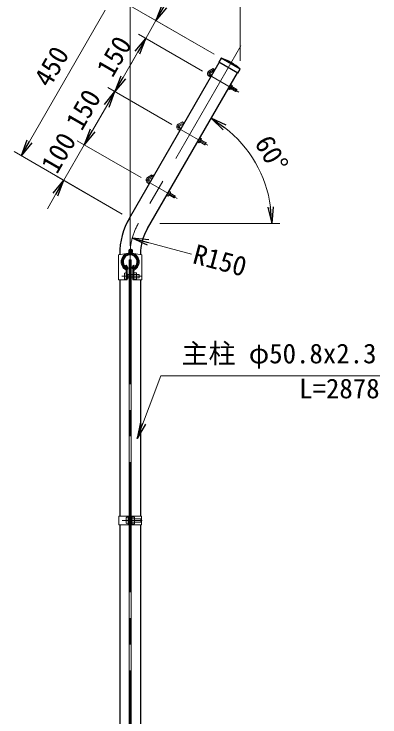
# Model space of a CAD drawing. Units: millimetres, scale not verified. Extents: x -4200 to 4200, y -2970 to 2970.
# Drawn here: x -206 to 686, y 331 to 2046 of the extents above; entities that cross this region are included whole.
import ezdxf
from ezdxf.enums import TextEntityAlignment as Align

# ---------------------------------------------------------------- set-up
doc = ezdxf.new("R2010")
doc.units = ezdxf.units.MM
doc.header["$LTSCALE"] = 10
doc.linetypes.add('USER1', pattern=[50.8, 31.75, -6.35, 6.35, -6.35])
for name, color, linetype, lineweight in [('0-1_D-BMK', 2, 'USER1', 13), ('0-2_D-STR1', 1, 'Continuous', 25), ('0-3_D-STR-DIM', 7, 'Continuous', 13), ('0-C_D-STR3', 3, 'Continuous', 13), ('0-D_D-STR-TXT', 7, 'Continuous', 13)]:
    doc.layers.add(name, color=color, linetype=linetype, lineweight=lineweight)
doc.layers.add('0-4_0', color=7, linetype='Continuous')
doc.styles.add('ＭＳ ゴシック', font='')
doc.styles.get('ＭＳ ゴシック').set_extended_font_data('MS Gothic')

# ---------------------------------------------------------------- blocks, each defined once
blk = doc.blocks.new('_Open')
at = {"layer": '0-4_0'}
blk.add_line((-10, 1.667), (0, 0), dxfattribs=at)
blk.add_lwpolyline([(-10, -1.667), (0, 0), (-10, 0)], dxfattribs=at)

msp = doc.modelspace()

# ---------------------------------------------------------------- linework, layer by layer
at = {"layer": '0-1_D-BMK'}
for p, q in [((346.94, 1968.24), (96.94, 1535.23)), ((270.87, 1904.48), (285.77, 1913.07)), ((270.87, 1896.69), (341.85, 1855.71)), ((195.87, 1774.57), (210.77, 1783.17)), ((195.87, 1766.79), (266.85, 1725.81)), ((120.87, 1644.67), (135.77, 1653.27)), ((120.87, 1636.88), (191.85, 1595.9)), ((76.85, 1460.23), (76.85, -919.77)), ((56.52, 1406.23), (105.4, 1406.23)), ((57.57, 810.23), (106.45, 810.23))]:
    msp.add_line(p, q, dxfattribs=at)
for centre, radius, start, end in [((273.12, 1900.59), 4.5, 120, 240), ((198.12, 1770.69), 4.5, 120, 240), ((123.12, 1640.78), 4.5, 120, 240), ((226.85, 1460.23), 150, 150, 180)]:
    msp.add_arc(centre, radius, start, end, dxfattribs=at)
at = {"layer": '0-2_D-STR1'}
for p, q in [((74.95, 1547.93), (294.45, 1928.11)), ((298.91, 1938.24), (293.41, 1928.71)), ((339.48, 1902.11), (293.41, 1928.71)), ((344.98, 1911.64), (298.91, 1938.24)), ((339.48, 1902.11), (344.98, 1911.64)), ((118.94, 1522.53), (338.44, 1902.71)), ((51.45, 1458.9), (51.45, 1460.23)), ((102.25, 1458.9), (102.25, 1460.23)), ((66.67, 1431.97), (68.06, 1432.78)), ((70.18, 1425.9), (66.67, 1431.97)), ((71.56, 1426.7), (68.06, 1432.78)), ((82.13, 1426.7), (85.64, 1432.78)), ((83.52, 1425.9), (87.03, 1431.97)), ((87.03, 1431.97), (85.64, 1432.78)), ((51.45, 1397.23), (51.45, 820.73)), ((102.25, 1397.23), (102.25, 820.73)), ((51.45, 799.73), (51.45, 170.73)), ((102.25, 799.73), (102.25, 170.73))]:
    msp.add_line(p, q, dxfattribs=at)
for centre, radius, start, end in [((263.73, 1824.11), 119.43, 47.13052, 72.86948), ((226.85, 1460.23), 175.4, 150, 180), ((226.85, 1460.23), 124.6, 150, 180), ((76.85, 1441.23), 19.05, 294.32478, 245.67522), ((76.85, 1441.23), 17.45, 294.32478, 245.67522), ((69.83, 1425.69), 2, 245.67522, 30), ((69.83, 1425.69), 0.401, 245.67522, 30), ((83.87, 1425.69), 2, 150, 294.32478), ((83.87, 1425.69), 0.401, 150, 294.32478)]:
    msp.add_arc(centre, radius, start, end, dxfattribs=at)
at = {"layer": '0-3_D-STR-DIM'}
for p, q in [((76.85, 1480.23), (76.85, 2260.23)), ((344.98, 1931.64), (344.98, 2260.23)), ((281.59, 1948.24), (18.73, 2100)), ((16.05, 2055.36), (-168.95, 1734.93)), ((139.97, 2030), (114.97, 1986.7)), ((281.59, 1948.24), (122.65, 2040)), ((253.55, 1906.69), (97.65, 1996.7)), ((253.55, 1906.69), (97.65, 1996.7)), ((94.97, 1952.06), (59.97, 1891.44)), ((94.97, 1952.06), (74.97, 1917.42)), ((178.55, 1776.79), (22.65, 1866.79)), ((178.55, 1776.79), (22.65, 1866.79)), ((19.97, 1822.15), (-15.03, 1761.53)), ((188.28, 1642.62), (284.26, 1808.86)), ((-15.03, 1761.53), (4.97, 1796.17)), ((103.55, 1646.88), (-52.35, 1736.89)), ((103.55, 1646.88), (-52.35, 1736.89)), ((-35.03, 1726.89), (-85.03, 1640.29)), ((57.63, 1557.93), (-206.27, 1710.29)), ((57.63, 1557.93), (-102.35, 1650.29)), ((-105.03, 1605.65), (-125.03, 1571.01)), ((149.01, 1535.23), (442.24, 1535.23))]:
    msp.add_line(p, q, dxfattribs=at)
at = {"layer": '0-3_D-STR-DIM', "color": 6}
msp.add_line((226.85, 1460.23), (83.89, 1498.53), dxfattribs=at)
at = {"layer": '0-3_D-STR-DIM'}
msp.add_arc((126.27, 1535.23), 295.96, 7.7495, 52.2505, dxfattribs=at)
at = {"layer": '0-C_D-STR3'}
for p, q in [((269.37, 1907.07), (279.77, 1913.07)), ((272.53, 1901.97), (282.77, 1907.88)), ((282.77, 1907.88), (279.77, 1913.07)), ((269.37, 1894.09), (273.45, 1891.74)), ((272.37, 1899.29), (276.45, 1896.93)), ((321.82, 1873.92), (316.07, 1863.96)), ((324.19, 1869.23), (320.38, 1871.43)), ((325.44, 1870.2), (321.07, 1862.63)), ((321.82, 1873.92), (325.63, 1871.72)), ((316.07, 1863.96), (319.88, 1861.76)), ((321.31, 1864.25), (317.5, 1866.45)), ((321.77, 1863.84), (333.8, 1856.89)), ((322.07, 1864.36), (334.62, 1857.11)), ((324.47, 1868.52), (337.02, 1861.27)), ((324.77, 1869.03), (336.8, 1862.09)), ((336.8, 1862.09), (333.8, 1856.89)), ((334.62, 1857.11), (333.8, 1856.89)), ((337.02, 1861.27), (334.62, 1857.11)), ((336.8, 1862.09), (337.02, 1861.27)), ((194.37, 1777.17), (204.77, 1783.17)), ((197.37, 1769.39), (201.45, 1767.03)), ((197.53, 1772.07), (207.77, 1777.97)), ((207.77, 1777.97), (204.77, 1783.17)), ((194.37, 1764.19), (198.45, 1761.83)), ((246.82, 1744.01), (241.07, 1734.05)), ((241.07, 1734.05), (244.88, 1731.85)), ((246.31, 1734.34), (242.5, 1736.54)), ((249.19, 1739.32), (245.38, 1741.52)), ((250.44, 1740.29), (246.07, 1732.72)), ((246.77, 1733.93), (258.8, 1726.99)), ((246.82, 1744.01), (250.63, 1741.81)), ((247.07, 1734.45), (259.62, 1727.21)), ((249.47, 1738.61), (262.02, 1731.37)), ((249.77, 1739.13), (261.8, 1732.19)), ((261.8, 1732.19), (258.8, 1726.99)), ((259.62, 1727.21), (258.8, 1726.99)), ((262.02, 1731.37), (259.62, 1727.21)), ((261.8, 1732.19), (262.02, 1731.37)), ((119.37, 1647.27), (129.77, 1653.27)), ((122.53, 1642.16), (132.77, 1648.07)), ((132.77, 1648.07), (129.77, 1653.27)), ((119.37, 1634.29), (123.45, 1631.93)), ((122.37, 1639.48), (126.45, 1637.13)), ((171.82, 1614.11), (166.07, 1604.15)), ((171.82, 1614.11), (175.63, 1611.91)), ((166.07, 1604.15), (169.88, 1601.95)), ((171.31, 1604.44), (167.5, 1606.64)), ((174.19, 1609.42), (170.38, 1611.62)), ((175.44, 1610.39), (171.07, 1602.82)), ((171.77, 1604.03), (183.8, 1597.09)), ((172.07, 1604.55), (184.62, 1597.31)), ((174.47, 1608.71), (187.02, 1601.46)), ((174.77, 1609.23), (186.8, 1602.28)), ((186.8, 1602.28), (183.8, 1597.09)), ((184.62, 1597.31), (183.8, 1597.09)), ((187.02, 1601.46), (184.62, 1597.31)), ((186.8, 1602.28), (187.02, 1601.46)), ((48.3, 1458.31), (72.74, 1462.84)), ((48.3, 1397.23), (48.3, 1458.31)), ((73.55, 1463.82), (73.55, 1469.23)), ((75.85, 1463.82), (75.85, 1469.23)), ((76.85, 1472.53), (79.15, 1472.53)), ((76.85, 1470.23), (79.15, 1470.23)), ((77.85, 1463.82), (77.85, 1468.73)), ((77.85, 1468.73), (80.15, 1468.73)), ((80.15, 1463.82), (80.15, 1469.23)), ((80.15, 1463.82), (82.45, 1463.82)), ((105.4, 1458.31), (80.96, 1462.84)), ((82.45, 1463.82), (82.45, 1469.23)), ((105.4, 1397.23), (105.4, 1458.31)), ((74.6, 1446.23), (74.6, -460.77)), ((74.6, 1446.23), (79.1, 1446.23)), ((79.1, 1446.23), (79.1, -460.77)), ((62.75, 1399.73), (62.75, 1412.73)), ((67.55, 1397.23), (67.55, 1420.05)), ((69.85, 1397.23), (69.85, 1420.05)), ((71.55, 1411.54), (69.85, 1411.54)), ((71.55, 1400.91), (71.55, 1411.54)), ((71.55, 1410.23), (74.6, 1410.23)), ((79.1, 1410.23), (83.85, 1410.23)), ((83.85, 1397.23), (83.85, 1420.05)), ((86.15, 1397.23), (86.15, 1420.05)), ((91.65, 1414.33), (86.15, 1414.33)), ((91.65, 1410.28), (86.15, 1410.28)), ((92.65, 1400.31), (92.65, 1412.26)), ((92.65, 1410.23), (98.55, 1410.23)), ((98.55, 1402.23), (98.55, 1410.23)), ((48.3, 1397.23), (69.85, 1397.23)), ((71.55, 1400.91), (69.85, 1400.91)), ((71.55, 1402.23), (74.6, 1402.23)), ((79.1, 1402.23), (83.85, 1402.23)), ((83.85, 1397.23), (105.4, 1397.23)), ((91.65, 1402.18), (86.15, 1402.18)), ((91.65, 1398.13), (86.15, 1398.13)), ((92.65, 1402.23), (98.55, 1402.23)), ((49.15, 820.73), (74.6, 820.73)), ((67.5, 816.73), (67.5, 803.73)), ((72.3, 820.73), (72.3, 799.73)), ((72.3, 818.23), (72.3, 802.23)), ((72.3, 816.43), (72.3, 804.03)), ((79.1, 820.73), (104.55, 820.73)), ((81.4, 820.73), (81.4, 799.73)), ((86.9, 818.33), (81.4, 818.33)), ((81.4, 818.33), (81.4, 802.13)), ((81.4, 816.43), (81.4, 804.03)), ((86.9, 814.28), (81.4, 814.28)), ((87.9, 816.15), (87.9, 804.19)), ((87.9, 814.23), (103.3, 814.23)), ((103.3, 814.23), (103.3, 806.23)), ((104.55, 820.73), (104.55, 799.73)), ((79.1, 799.73), (104.55, 799.73)), ((86.9, 806.18), (81.4, 806.18)), ((86.9, 802.13), (81.4, 802.13)), ((87.9, 806.23), (103.3, 806.23))]:
    msp.add_line(p, q, dxfattribs=at)
msp.add_lwpolyline([(49.15, 820.73), (49.15, 799.73), (74.6, 799.73)], dxfattribs=at)
for centre, radius, start, end in [((273.12, 1900.59), 7.5, 120, 240), ((273.12, 1900.59), 1.5, 113, 240), ((323.68, 1871.18), 2.02, 284.67516, 15.32484), ((319.37, 1863.71), 2.02, 284.56354, 15.43646), ((317.05, 1870.03), 7.19, 306.42363, 353.57637), ((198.12, 1770.69), 7.5, 120, 240), ((198.12, 1770.69), 1.5, 113, 240), ((244.37, 1733.81), 2.02, 284.56354, 15.43646), ((242.05, 1740.13), 7.19, 306.42363, 353.57637), ((248.68, 1741.28), 2.02, 284.67516, 15.32484), ((123.12, 1640.78), 7.5, 120, 240), ((123.12, 1640.78), 1.5, 113, 240), ((169.37, 1603.9), 2.02, 284.56354, 15.43646), ((167.05, 1610.22), 7.19, 306.42363, 353.57637), ((173.68, 1611.37), 2.02, 284.67516, 15.32484), ((76.85, 1441.23), 22, 100.77522, 241.9116), ((76.85, 1441.23), 19.7, 100.77522, 241.9116), ((72.55, 1463.82), 1, 280.77522, 0), ((72.55, 1463.82), 3.3, 280.77522, 0), ((76.85, 1469.23), 3.3, 90, 180), ((76.85, 1469.23), 1, 90, 180), ((81.15, 1463.82), 3.3, 180, 259.22478), ((79.15, 1469.23), 3.3, 0, 90), ((79.15, 1469.23), 1, 0, 90), ((81.15, 1463.82), 1, 180, 259.22478), ((76.85, 1441.23), 19.7, 298.0884, 79.22478), ((76.85, 1441.23), 22, 298.0884, 79.22478), ((65.55, 1420.05), 4.3, 0, 61.9116), ((88.15, 1420.05), 4.3, 118.0884, 180), ((65.55, 1420.05), 2, 0, 61.9116), ((88.15, 1420.05), 2, 118.0884, 180), ((90.1, 1412.3), 2.55, 307.42505, 52.57495), ((83.95, 1406.23), 8.7, 332.26063, 27.73937), ((91.05, 1406.23), 8.5, 331.92751, 28.07249), ((90.11, 1400.15), 2.54, 307.21089, 52.78911), ((85.36, 816.31), 2.54, 307.21089, 52.78911), ((79.2, 810.23), 8.7, 332.26063, 27.73937), ((95.8, 810.23), 8.5, 331.92751, 28.07249), ((85.35, 804.16), 2.55, 307.42505, 52.57495)]:
    msp.add_arc(centre, radius, start, end, dxfattribs=at)
for centre, start_param, end_param in [((67.55, 1412.73), 1.5707963, 3.1415927), ((67.55, 1399.73), 3.1415927, 4.712389), ((72.3, 816.73), 1.5707963, 3.1415927), ((72.3, 803.73), 3.1415927, 4.712389)]:
    msp.add_ellipse(centre, major_axis=(4.8, 0), ratio=0.3125, start_param=start_param, end_param=end_param, dxfattribs=at)
at = {"layer": '0-D_D-STR-TXT'}
msp.add_lwpolyline([(686.3, 1163.05), (151.62, 1163.05), (94.93, 1011.71)], dxfattribs=at)

# ---------------------------------------------------------------- block references
at = {"layer": '0-3_D-STR-DIM', "xscale": 4, "yscale": 4}
for p, rotation in [((139.97, 2030), 240), ((114.97, 1986.7), 60), ((114.97, 1986.7), 60), ((39.97, 1856.79), 240), ((39.97, 1856.79), 60), ((274.26, 1791.54), 146.12525), ((-35.03, 1726.89), 240), ((-35.03, 1726.89), 240), ((-188.95, 1700.29), 240), ((-85.03, 1640.29), 60), ((422.24, 1535.23), 273.87475), ((81.96, 1499.05), 165)]:
    msp.add_blockref('_Open', p, dxfattribs=dict(at, rotation=rotation))
at = {"layer": '0-D_D-STR-TXT', "xscale": 4, "yscale": 4, "rotation": 249.46512}
msp.add_blockref('_Open', (94.23, 1009.84), dxfattribs=at)

# ---------------------------------------------------------------- texts
at = {"layer": '0-3_D-STR-DIM', "style": 'ＭＳ ゴシック'}
for s, rotation, p in [('150', 60, (46.3, 1881.26)), ('450', 60, (-106.54, 1856.52)), ('150', 60, (-28.7, 1751.35)), ('100', 60, (-89.2, 1645.99)), ('60°', 300, (366.41, 1724.73)), ('R150', 345, (223.03, 1424.76))]:
    msp.add_text(s, height=48.09, rotation=rotation, dxfattribs=at).set_placement(p, align=Align.BOTTOM_LEFT)
at = {"layer": '0-D_D-STR-TXT', "style": 'ＭＳ ゴシック'}
for s, p in [('主柱 φ50.8x2.3', (202.54, 1179.07)), ('L=2878', (489.23, 1093.72))]:
    msp.add_text(s, height=48.09, dxfattribs=at).set_placement(p, align=Align.BOTTOM_LEFT)

doc.saveas('drawing.dxf')
